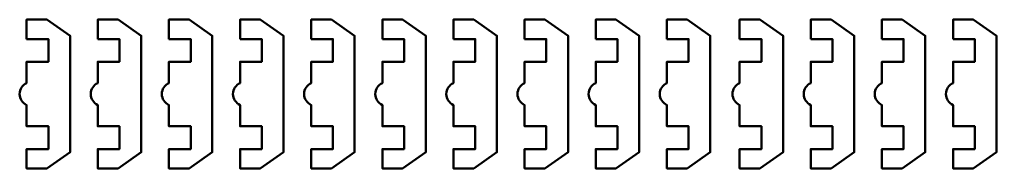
# Model space of a CAD drawing. Header units: inches. Extents: x 247 to 2765, y -1897 to -1110.
# Drawn here: x 1202.4 to 1337.4, y -1439.1 to -1418.5 of the extents above; entities that cross this region are included whole.
import ezdxf

# ---------------------------------------------------------------- set-up
doc = ezdxf.new("R2010")
doc.units = ezdxf.units.IN
doc.header["$MEASUREMENT"] = 0
doc.layers.add('Layer 1', color=7, linetype='Continuous')

msp = doc.modelspace()

# ---------------------------------------------------------------- linework, layer by layer
at = {"layer": 'Layer 1', "color": 18, "lineweight": 50, "true_color": 0x010101}
for points, knots in [([(1203.34, -1421.19), (1203.34, -1421.19), (1206.34, -1421.19), (1206.34, -1421.19), (1206.34, -1421.19), (1206.34, -1424.33), (1206.34, -1424.33), (1206.34, -1424.33), (1203.34, -1424.33), (1203.34, -1424.33), (1203.34, -1424.33), (1203.34, -1427.27), (1203.34, -1427.27), (1202.76, -1427.53), (1202.36, -1428.11), (1202.36, -1428.79), (1202.36, -1429.47), (1202.76, -1430.05), (1203.34, -1430.31), (1203.34, -1430.31), (1203.34, -1433.25), (1203.34, -1433.25), (1203.34, -1433.25), (1206.34, -1433.25), (1206.34, -1433.25), (1206.34, -1433.25), (1206.34, -1436.39), (1206.34, -1436.39), (1206.34, -1436.39), (1203.34, -1436.39), (1203.34, -1436.39), (1203.34, -1436.39), (1203.34, -1439.08), (1203.34, -1439.08), (1203.34, -1439.08), (1206.14, -1439.08), (1206.14, -1439.08), (1206.14, -1439.08), (1209.34, -1436.84), (1209.34, -1436.84), (1209.34, -1436.84), (1209.34, -1420.73), (1209.34, -1420.73), (1209.34, -1420.73), (1206.14, -1418.5), (1206.14, -1418.5), (1206.14, -1418.5), (1203.34, -1418.5), (1203.34, -1418.5), (1203.34, -1418.5), (1203.34, -1421.19), (1203.34, -1421.19)], [0, 0, 0, 0, 1, 1, 1, 2, 2, 2, 3, 3, 3, 4, 4, 4, 5, 5, 5, 6, 6, 6, 7, 7, 7, 8, 8, 8, 9, 9, 9, 10, 10, 10, 11, 11, 11, 12, 12, 12, 13, 13, 13, 14, 14, 14, 15, 15, 15, 16, 16, 16, 17, 17, 17, 17]), ([(1213.17, -1421.19), (1213.17, -1421.19), (1216.17, -1421.19), (1216.17, -1421.19), (1216.17, -1421.19), (1216.17, -1424.33), (1216.17, -1424.33), (1216.17, -1424.33), (1213.17, -1424.33), (1213.17, -1424.33), (1213.17, -1424.33), (1213.17, -1427.27), (1213.17, -1427.27), (1212.59, -1427.53), (1212.19, -1428.11), (1212.19, -1428.79), (1212.19, -1429.47), (1212.59, -1430.05), (1213.17, -1430.31), (1213.17, -1430.31), (1213.17, -1433.25), (1213.17, -1433.25), (1213.17, -1433.25), (1216.17, -1433.25), (1216.17, -1433.25), (1216.17, -1433.25), (1216.17, -1436.39), (1216.17, -1436.39), (1216.17, -1436.39), (1213.17, -1436.39), (1213.17, -1436.39), (1213.17, -1436.39), (1213.17, -1439.08), (1213.17, -1439.08), (1213.17, -1439.08), (1215.97, -1439.08), (1215.97, -1439.08), (1215.97, -1439.08), (1219.17, -1436.84), (1219.17, -1436.84), (1219.17, -1436.84), (1219.17, -1420.73), (1219.17, -1420.73), (1219.17, -1420.73), (1215.97, -1418.5), (1215.97, -1418.5), (1215.97, -1418.5), (1213.17, -1418.5), (1213.17, -1418.5), (1213.17, -1418.5), (1213.17, -1421.19), (1213.17, -1421.19)], [0, 0, 0, 0, 1, 1, 1, 2, 2, 2, 3, 3, 3, 4, 4, 4, 5, 5, 5, 6, 6, 6, 7, 7, 7, 8, 8, 8, 9, 9, 9, 10, 10, 10, 11, 11, 11, 12, 12, 12, 13, 13, 13, 14, 14, 14, 15, 15, 15, 16, 16, 16, 17, 17, 17, 17]), ([(1223.01, -1421.19), (1223.01, -1421.19), (1226.01, -1421.19), (1226.01, -1421.19), (1226.01, -1421.19), (1226.01, -1424.33), (1226.01, -1424.33), (1226.01, -1424.33), (1223.01, -1424.33), (1223.01, -1424.33), (1223.01, -1424.33), (1223.01, -1427.27), (1223.01, -1427.27), (1222.42, -1427.53), (1222.02, -1428.11), (1222.02, -1428.79), (1222.02, -1429.47), (1222.42, -1430.05), (1223.01, -1430.31), (1223.01, -1430.31), (1223.01, -1433.25), (1223.01, -1433.25), (1223.01, -1433.25), (1226.01, -1433.25), (1226.01, -1433.25), (1226.01, -1433.25), (1226.01, -1436.39), (1226.01, -1436.39), (1226.01, -1436.39), (1223.01, -1436.39), (1223.01, -1436.39), (1223.01, -1436.39), (1223.01, -1439.08), (1223.01, -1439.08), (1223.01, -1439.08), (1225.8, -1439.08), (1225.8, -1439.08), (1225.8, -1439.08), (1229, -1436.84), (1229, -1436.84), (1229, -1436.84), (1229, -1420.73), (1229, -1420.73), (1229, -1420.73), (1225.8, -1418.5), (1225.8, -1418.5), (1225.8, -1418.5), (1223.01, -1418.5), (1223.01, -1418.5), (1223.01, -1418.5), (1223.01, -1421.19), (1223.01, -1421.19)], [0, 0, 0, 0, 1, 1, 1, 2, 2, 2, 3, 3, 3, 4, 4, 4, 5, 5, 5, 6, 6, 6, 7, 7, 7, 8, 8, 8, 9, 9, 9, 10, 10, 10, 11, 11, 11, 12, 12, 12, 13, 13, 13, 14, 14, 14, 15, 15, 15, 16, 16, 16, 17, 17, 17, 17]), ([(1232.84, -1421.19), (1232.84, -1421.19), (1235.84, -1421.19), (1235.84, -1421.19), (1235.84, -1421.19), (1235.84, -1424.33), (1235.84, -1424.33), (1235.84, -1424.33), (1232.84, -1424.33), (1232.84, -1424.33), (1232.84, -1424.33), (1232.84, -1427.27), (1232.84, -1427.27), (1232.26, -1427.53), (1231.85, -1428.11), (1231.85, -1428.79), (1231.85, -1429.47), (1232.26, -1430.05), (1232.84, -1430.31), (1232.84, -1430.31), (1232.84, -1433.25), (1232.84, -1433.25), (1232.84, -1433.25), (1235.84, -1433.25), (1235.84, -1433.25), (1235.84, -1433.25), (1235.84, -1436.39), (1235.84, -1436.39), (1235.84, -1436.39), (1232.84, -1436.39), (1232.84, -1436.39), (1232.84, -1436.39), (1232.84, -1439.08), (1232.84, -1439.08), (1232.84, -1439.08), (1235.63, -1439.08), (1235.63, -1439.08), (1235.63, -1439.08), (1238.83, -1436.84), (1238.83, -1436.84), (1238.83, -1436.84), (1238.83, -1420.73), (1238.83, -1420.73), (1238.83, -1420.73), (1235.63, -1418.5), (1235.63, -1418.5), (1235.63, -1418.5), (1232.84, -1418.5), (1232.84, -1418.5), (1232.84, -1418.5), (1232.84, -1421.19), (1232.84, -1421.19)], [0, 0, 0, 0, 1, 1, 1, 2, 2, 2, 3, 3, 3, 4, 4, 4, 5, 5, 5, 6, 6, 6, 7, 7, 7, 8, 8, 8, 9, 9, 9, 10, 10, 10, 11, 11, 11, 12, 12, 12, 13, 13, 13, 14, 14, 14, 15, 15, 15, 16, 16, 16, 17, 17, 17, 17]), ([(1242.67, -1421.19), (1242.67, -1421.19), (1245.67, -1421.19), (1245.67, -1421.19), (1245.67, -1421.19), (1245.67, -1424.33), (1245.67, -1424.33), (1245.67, -1424.33), (1242.67, -1424.33), (1242.67, -1424.33), (1242.67, -1424.33), (1242.67, -1427.27), (1242.67, -1427.27), (1242.09, -1427.53), (1241.68, -1428.11), (1241.68, -1428.79), (1241.68, -1429.47), (1242.09, -1430.05), (1242.67, -1430.31), (1242.67, -1430.31), (1242.67, -1433.25), (1242.67, -1433.25), (1242.67, -1433.25), (1245.67, -1433.25), (1245.67, -1433.25), (1245.67, -1433.25), (1245.67, -1436.39), (1245.67, -1436.39), (1245.67, -1436.39), (1242.67, -1436.39), (1242.67, -1436.39), (1242.67, -1436.39), (1242.67, -1439.08), (1242.67, -1439.08), (1242.67, -1439.08), (1245.46, -1439.08), (1245.46, -1439.08), (1245.46, -1439.08), (1248.67, -1436.84), (1248.67, -1436.84), (1248.67, -1436.84), (1248.67, -1420.73), (1248.67, -1420.73), (1248.67, -1420.73), (1245.46, -1418.5), (1245.46, -1418.5), (1245.46, -1418.5), (1242.67, -1418.5), (1242.67, -1418.5), (1242.67, -1418.5), (1242.67, -1421.19), (1242.67, -1421.19), (1242.67, -1421.19), (1242.67, -1421.19), (1242.67, -1421.19)], [0, 0, 0, 0, 1, 1, 1, 2, 2, 2, 3, 3, 3, 4, 4, 4, 5, 5, 5, 6, 6, 6, 7, 7, 7, 8, 8, 8, 9, 9, 9, 10, 10, 10, 11, 11, 11, 12, 12, 12, 13, 13, 13, 14, 14, 14, 15, 15, 15, 16, 16, 16, 17, 17, 17, 18, 18, 18, 18]), ([(1252.5, -1421.19), (1252.5, -1421.19), (1255.5, -1421.19), (1255.5, -1421.19), (1255.5, -1421.19), (1255.5, -1424.33), (1255.5, -1424.33), (1255.5, -1424.33), (1252.5, -1424.33), (1252.5, -1424.33), (1252.5, -1424.33), (1252.5, -1427.27), (1252.5, -1427.27), (1251.92, -1427.53), (1251.51, -1428.11), (1251.51, -1428.79), (1251.51, -1429.47), (1251.92, -1430.05), (1252.5, -1430.31), (1252.5, -1430.31), (1252.5, -1433.25), (1252.5, -1433.25), (1252.5, -1433.25), (1255.5, -1433.25), (1255.5, -1433.25), (1255.5, -1433.25), (1255.5, -1436.39), (1255.5, -1436.39), (1255.5, -1436.39), (1252.5, -1436.39), (1252.5, -1436.39), (1252.5, -1436.39), (1252.5, -1439.08), (1252.5, -1439.08), (1252.5, -1439.08), (1255.29, -1439.08), (1255.29, -1439.08), (1255.29, -1439.08), (1258.5, -1436.84), (1258.5, -1436.84), (1258.5, -1436.84), (1258.5, -1420.73), (1258.5, -1420.73), (1258.5, -1420.73), (1255.29, -1418.5), (1255.29, -1418.5), (1255.29, -1418.5), (1252.5, -1418.5), (1252.5, -1418.5), (1252.5, -1418.5), (1252.5, -1421.19), (1252.5, -1421.19)], [0, 0, 0, 0, 1, 1, 1, 2, 2, 2, 3, 3, 3, 4, 4, 4, 5, 5, 5, 6, 6, 6, 7, 7, 7, 8, 8, 8, 9, 9, 9, 10, 10, 10, 11, 11, 11, 12, 12, 12, 13, 13, 13, 14, 14, 14, 15, 15, 15, 16, 16, 16, 17, 17, 17, 17]), ([(1262.33, -1421.19), (1262.33, -1421.19), (1265.33, -1421.19), (1265.33, -1421.19), (1265.33, -1421.19), (1265.33, -1424.33), (1265.33, -1424.33), (1265.33, -1424.33), (1262.33, -1424.33), (1262.33, -1424.33), (1262.33, -1424.33), (1262.33, -1427.27), (1262.33, -1427.27), (1261.75, -1427.53), (1261.34, -1428.11), (1261.34, -1428.79), (1261.34, -1429.47), (1261.75, -1430.05), (1262.33, -1430.31), (1262.33, -1430.31), (1262.33, -1433.25), (1262.33, -1433.25), (1262.33, -1433.25), (1265.33, -1433.25), (1265.33, -1433.25), (1265.33, -1433.25), (1265.33, -1436.39), (1265.33, -1436.39), (1265.33, -1436.39), (1262.33, -1436.39), (1262.33, -1436.39), (1262.33, -1436.39), (1262.33, -1439.08), (1262.33, -1439.08), (1262.33, -1439.08), (1265.13, -1439.08), (1265.13, -1439.08), (1265.13, -1439.08), (1268.33, -1436.84), (1268.33, -1436.84), (1268.33, -1436.84), (1268.33, -1420.73), (1268.33, -1420.73), (1268.33, -1420.73), (1265.13, -1418.5), (1265.13, -1418.5), (1265.13, -1418.5), (1262.33, -1418.5), (1262.33, -1418.5), (1262.33, -1418.5), (1262.33, -1421.19), (1262.33, -1421.19)], [0, 0, 0, 0, 1, 1, 1, 2, 2, 2, 3, 3, 3, 4, 4, 4, 5, 5, 5, 6, 6, 6, 7, 7, 7, 8, 8, 8, 9, 9, 9, 10, 10, 10, 11, 11, 11, 12, 12, 12, 13, 13, 13, 14, 14, 14, 15, 15, 15, 16, 16, 16, 17, 17, 17, 17]), ([(1272.16, -1421.19), (1272.16, -1421.19), (1275.16, -1421.19), (1275.16, -1421.19), (1275.16, -1421.19), (1275.16, -1424.33), (1275.16, -1424.33), (1275.16, -1424.33), (1272.16, -1424.33), (1272.16, -1424.33), (1272.16, -1424.33), (1272.16, -1427.27), (1272.16, -1427.27), (1271.58, -1427.53), (1271.18, -1428.11), (1271.18, -1428.79), (1271.18, -1429.47), (1271.58, -1430.05), (1272.16, -1430.31), (1272.16, -1430.31), (1272.16, -1433.25), (1272.16, -1433.25), (1272.16, -1433.25), (1275.16, -1433.25), (1275.16, -1433.25), (1275.16, -1433.25), (1275.16, -1436.39), (1275.16, -1436.39), (1275.16, -1436.39), (1272.16, -1436.39), (1272.16, -1436.39), (1272.16, -1436.39), (1272.16, -1439.08), (1272.16, -1439.08), (1272.16, -1439.08), (1274.96, -1439.08), (1274.96, -1439.08), (1274.96, -1439.08), (1278.16, -1436.84), (1278.16, -1436.84), (1278.16, -1436.84), (1278.16, -1420.73), (1278.16, -1420.73), (1278.16, -1420.73), (1274.96, -1418.5), (1274.96, -1418.5), (1274.96, -1418.5), (1272.16, -1418.5), (1272.16, -1418.5), (1272.16, -1418.5), (1272.16, -1421.19), (1272.16, -1421.19)], [0, 0, 0, 0, 1, 1, 1, 2, 2, 2, 3, 3, 3, 4, 4, 4, 5, 5, 5, 6, 6, 6, 7, 7, 7, 8, 8, 8, 9, 9, 9, 10, 10, 10, 11, 11, 11, 12, 12, 12, 13, 13, 13, 14, 14, 14, 15, 15, 15, 16, 16, 16, 17, 17, 17, 17]), ([(1281.99, -1421.19), (1281.99, -1421.19), (1284.99, -1421.19), (1284.99, -1421.19), (1284.99, -1421.19), (1284.99, -1424.33), (1284.99, -1424.33), (1284.99, -1424.33), (1281.99, -1424.33), (1281.99, -1424.33), (1281.99, -1424.33), (1281.99, -1427.27), (1281.99, -1427.27), (1281.41, -1427.53), (1281.01, -1428.11), (1281.01, -1428.79), (1281.01, -1429.47), (1281.41, -1430.05), (1281.99, -1430.31), (1281.99, -1430.31), (1281.99, -1433.25), (1281.99, -1433.25), (1281.99, -1433.25), (1284.99, -1433.25), (1284.99, -1433.25), (1284.99, -1433.25), (1284.99, -1436.39), (1284.99, -1436.39), (1284.99, -1436.39), (1281.99, -1436.39), (1281.99, -1436.39), (1281.99, -1436.39), (1281.99, -1439.08), (1281.99, -1439.08), (1281.99, -1439.08), (1284.79, -1439.08), (1284.79, -1439.08), (1284.79, -1439.08), (1287.99, -1436.84), (1287.99, -1436.84), (1287.99, -1436.84), (1287.99, -1420.73), (1287.99, -1420.73), (1287.99, -1420.73), (1284.79, -1418.5), (1284.79, -1418.5), (1284.79, -1418.5), (1281.99, -1418.5), (1281.99, -1418.5), (1281.99, -1418.5), (1281.99, -1421.19), (1281.99, -1421.19)], [0, 0, 0, 0, 1, 1, 1, 2, 2, 2, 3, 3, 3, 4, 4, 4, 5, 5, 5, 6, 6, 6, 7, 7, 7, 8, 8, 8, 9, 9, 9, 10, 10, 10, 11, 11, 11, 12, 12, 12, 13, 13, 13, 14, 14, 14, 15, 15, 15, 16, 16, 16, 17, 17, 17, 17]), ([(1291.83, -1421.19), (1291.83, -1421.19), (1294.83, -1421.19), (1294.83, -1421.19), (1294.83, -1421.19), (1294.83, -1424.33), (1294.83, -1424.33), (1294.83, -1424.33), (1291.83, -1424.33), (1291.83, -1424.33), (1291.83, -1424.33), (1291.83, -1427.27), (1291.83, -1427.27), (1291.24, -1427.53), (1290.84, -1428.11), (1290.84, -1428.79), (1290.84, -1429.47), (1291.24, -1430.05), (1291.83, -1430.31), (1291.83, -1430.31), (1291.83, -1433.25), (1291.83, -1433.25), (1291.83, -1433.25), (1294.83, -1433.25), (1294.83, -1433.25), (1294.83, -1433.25), (1294.83, -1436.39), (1294.83, -1436.39), (1294.83, -1436.39), (1291.83, -1436.39), (1291.83, -1436.39), (1291.83, -1436.39), (1291.83, -1439.08), (1291.83, -1439.08), (1291.83, -1439.08), (1294.62, -1439.08), (1294.62, -1439.08), (1294.62, -1439.08), (1297.82, -1436.84), (1297.82, -1436.84), (1297.82, -1436.84), (1297.82, -1420.73), (1297.82, -1420.73), (1297.82, -1420.73), (1294.62, -1418.5), (1294.62, -1418.5), (1294.62, -1418.5), (1291.83, -1418.5), (1291.83, -1418.5), (1291.83, -1418.5), (1291.83, -1421.19), (1291.83, -1421.19)], [0, 0, 0, 0, 1, 1, 1, 2, 2, 2, 3, 3, 3, 4, 4, 4, 5, 5, 5, 6, 6, 6, 7, 7, 7, 8, 8, 8, 9, 9, 9, 10, 10, 10, 11, 11, 11, 12, 12, 12, 13, 13, 13, 14, 14, 14, 15, 15, 15, 16, 16, 16, 17, 17, 17, 17]), ([(1301.88, -1421.19), (1301.88, -1421.19), (1304.88, -1421.19), (1304.88, -1421.19), (1304.88, -1421.19), (1304.88, -1424.33), (1304.88, -1424.33), (1304.88, -1424.33), (1301.88, -1424.33), (1301.88, -1424.33), (1301.88, -1424.33), (1301.88, -1427.27), (1301.88, -1427.27), (1301.3, -1427.53), (1300.89, -1428.11), (1300.89, -1428.79), (1300.89, -1429.47), (1301.3, -1430.05), (1301.88, -1430.31), (1301.88, -1430.31), (1301.88, -1433.25), (1301.88, -1433.25), (1301.88, -1433.25), (1304.88, -1433.25), (1304.88, -1433.25), (1304.88, -1433.25), (1304.88, -1436.39), (1304.88, -1436.39), (1304.88, -1436.39), (1301.88, -1436.39), (1301.88, -1436.39), (1301.88, -1436.39), (1301.88, -1439.08), (1301.88, -1439.08), (1301.88, -1439.08), (1304.68, -1439.08), (1304.68, -1439.08), (1304.68, -1439.08), (1307.88, -1436.84), (1307.88, -1436.84), (1307.88, -1436.84), (1307.88, -1420.73), (1307.88, -1420.73), (1307.88, -1420.73), (1304.68, -1418.5), (1304.68, -1418.5), (1304.68, -1418.5), (1301.88, -1418.5), (1301.88, -1418.5), (1301.88, -1418.5), (1301.88, -1421.19), (1301.88, -1421.19)], [0, 0, 0, 0, 1, 1, 1, 2, 2, 2, 3, 3, 3, 4, 4, 4, 5, 5, 5, 6, 6, 6, 7, 7, 7, 8, 8, 8, 9, 9, 9, 10, 10, 10, 11, 11, 11, 12, 12, 12, 13, 13, 13, 14, 14, 14, 15, 15, 15, 16, 16, 16, 17, 17, 17, 17]), ([(1311.71, -1421.19), (1311.71, -1421.19), (1314.71, -1421.19), (1314.71, -1421.19), (1314.71, -1421.19), (1314.71, -1424.33), (1314.71, -1424.33), (1314.71, -1424.33), (1311.71, -1424.33), (1311.71, -1424.33), (1311.71, -1424.33), (1311.71, -1427.27), (1311.71, -1427.27), (1311.13, -1427.53), (1310.73, -1428.11), (1310.73, -1428.79), (1310.73, -1429.47), (1311.13, -1430.05), (1311.71, -1430.31), (1311.71, -1430.31), (1311.71, -1433.25), (1311.71, -1433.25), (1311.71, -1433.25), (1314.71, -1433.25), (1314.71, -1433.25), (1314.71, -1433.25), (1314.71, -1436.39), (1314.71, -1436.39), (1314.71, -1436.39), (1311.71, -1436.39), (1311.71, -1436.39), (1311.71, -1436.39), (1311.71, -1439.08), (1311.71, -1439.08), (1311.71, -1439.08), (1314.51, -1439.08), (1314.51, -1439.08), (1314.51, -1439.08), (1317.71, -1436.84), (1317.71, -1436.84), (1317.71, -1436.84), (1317.71, -1420.73), (1317.71, -1420.73), (1317.71, -1420.73), (1314.51, -1418.5), (1314.51, -1418.5), (1314.51, -1418.5), (1311.71, -1418.5), (1311.71, -1418.5), (1311.71, -1418.5), (1311.71, -1421.19), (1311.71, -1421.19)], [0, 0, 0, 0, 1, 1, 1, 2, 2, 2, 3, 3, 3, 4, 4, 4, 5, 5, 5, 6, 6, 6, 7, 7, 7, 8, 8, 8, 9, 9, 9, 10, 10, 10, 11, 11, 11, 12, 12, 12, 13, 13, 13, 14, 14, 14, 15, 15, 15, 16, 16, 16, 17, 17, 17, 17]), ([(1321.54, -1421.19), (1321.54, -1421.19), (1324.54, -1421.19), (1324.54, -1421.19), (1324.54, -1421.19), (1324.54, -1424.33), (1324.54, -1424.33), (1324.54, -1424.33), (1321.54, -1424.33), (1321.54, -1424.33), (1321.54, -1424.33), (1321.54, -1427.27), (1321.54, -1427.27), (1320.96, -1427.53), (1320.56, -1428.11), (1320.56, -1428.79), (1320.56, -1429.47), (1320.96, -1430.05), (1321.54, -1430.31), (1321.54, -1430.31), (1321.54, -1433.25), (1321.54, -1433.25), (1321.54, -1433.25), (1324.54, -1433.25), (1324.54, -1433.25), (1324.54, -1433.25), (1324.54, -1436.39), (1324.54, -1436.39), (1324.54, -1436.39), (1321.54, -1436.39), (1321.54, -1436.39), (1321.54, -1436.39), (1321.54, -1439.08), (1321.54, -1439.08), (1321.54, -1439.08), (1324.34, -1439.08), (1324.34, -1439.08), (1324.34, -1439.08), (1327.54, -1436.84), (1327.54, -1436.84), (1327.54, -1436.84), (1327.54, -1420.73), (1327.54, -1420.73), (1327.54, -1420.73), (1324.34, -1418.5), (1324.34, -1418.5), (1324.34, -1418.5), (1321.54, -1418.5), (1321.54, -1418.5), (1321.54, -1418.5), (1321.54, -1421.19), (1321.54, -1421.19)], [0, 0, 0, 0, 1, 1, 1, 2, 2, 2, 3, 3, 3, 4, 4, 4, 5, 5, 5, 6, 6, 6, 7, 7, 7, 8, 8, 8, 9, 9, 9, 10, 10, 10, 11, 11, 11, 12, 12, 12, 13, 13, 13, 14, 14, 14, 15, 15, 15, 16, 16, 16, 17, 17, 17, 17]), ([(1331.38, -1421.19), (1331.38, -1421.19), (1334.38, -1421.19), (1334.38, -1421.19), (1334.38, -1421.19), (1334.38, -1424.33), (1334.38, -1424.33), (1334.38, -1424.33), (1331.38, -1424.33), (1331.38, -1424.33), (1331.38, -1424.33), (1331.38, -1427.27), (1331.38, -1427.27), (1330.79, -1427.53), (1330.39, -1428.11), (1330.39, -1428.79), (1330.39, -1429.47), (1330.79, -1430.05), (1331.38, -1430.31), (1331.38, -1430.31), (1331.38, -1433.25), (1331.38, -1433.25), (1331.38, -1433.25), (1334.38, -1433.25), (1334.38, -1433.25), (1334.38, -1433.25), (1334.38, -1436.39), (1334.38, -1436.39), (1334.38, -1436.39), (1331.38, -1436.39), (1331.38, -1436.39), (1331.38, -1436.39), (1331.38, -1439.08), (1331.38, -1439.08), (1331.38, -1439.08), (1334.17, -1439.08), (1334.17, -1439.08), (1334.17, -1439.08), (1337.37, -1436.84), (1337.37, -1436.84), (1337.37, -1436.84), (1337.37, -1420.73), (1337.37, -1420.73), (1337.37, -1420.73), (1334.17, -1418.5), (1334.17, -1418.5), (1334.17, -1418.5), (1331.38, -1418.5), (1331.38, -1418.5), (1331.38, -1418.5), (1331.38, -1421.19), (1331.38, -1421.19)], [0, 0, 0, 0, 1, 1, 1, 2, 2, 2, 3, 3, 3, 4, 4, 4, 5, 5, 5, 6, 6, 6, 7, 7, 7, 8, 8, 8, 9, 9, 9, 10, 10, 10, 11, 11, 11, 12, 12, 12, 13, 13, 13, 14, 14, 14, 15, 15, 15, 16, 16, 16, 17, 17, 17, 17])]:
    msp.add_open_spline(points, degree=3, knots=knots, dxfattribs=at)

doc.saveas('drawing.dxf')
